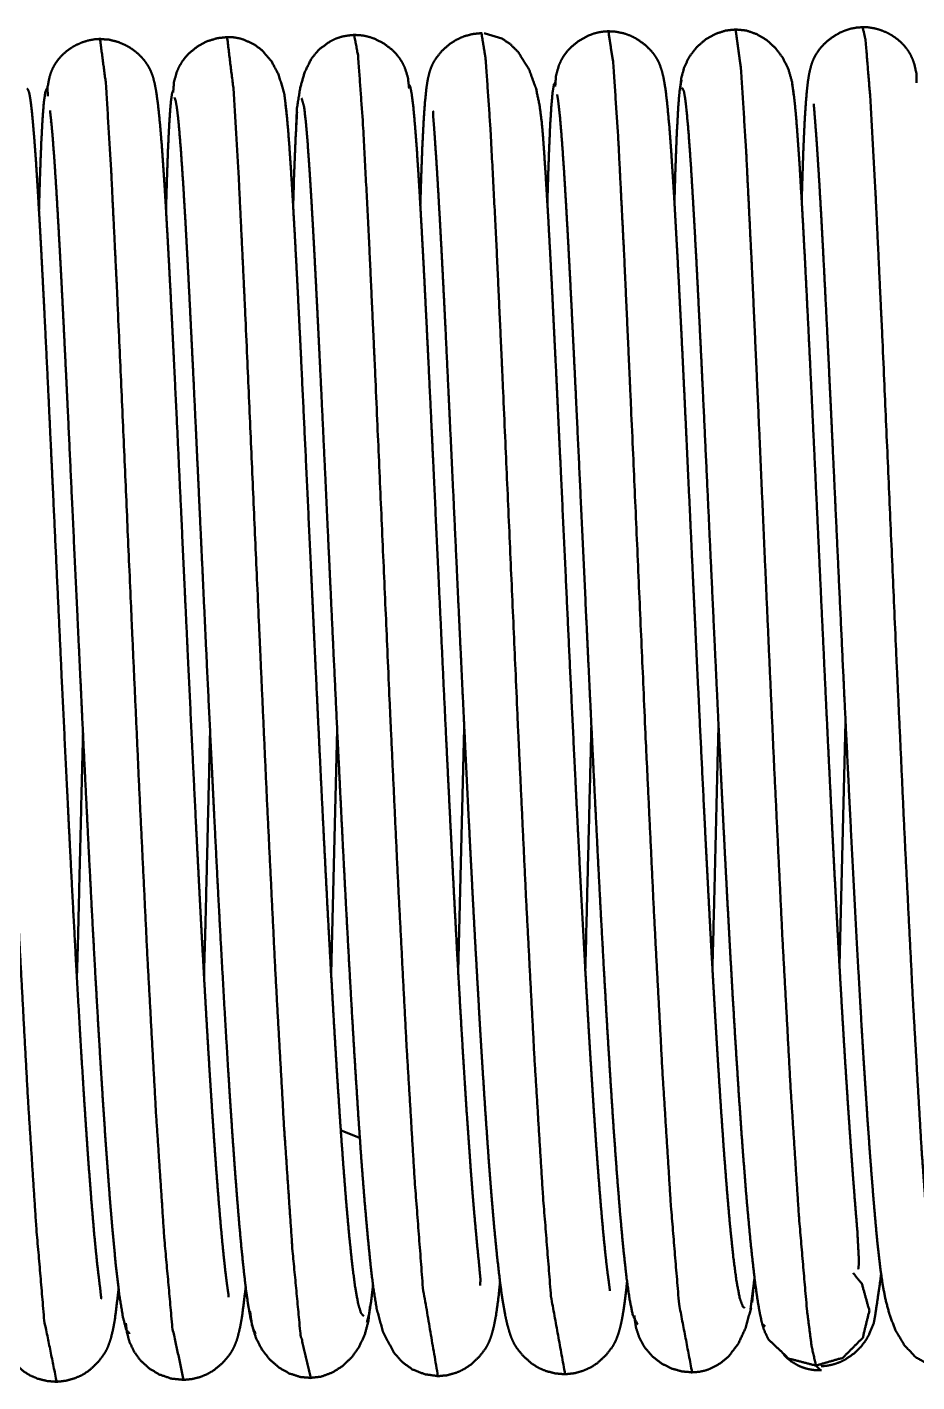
# Paper-space layout 'Layout1' of a CAD drawing. Header units: millimetres. Extents: x 69 to 348, y 30 to 269.
# Drawn here: x 177.83 to 182.73, y 48.15 to 55.61 of the extents above; entities that cross this region are included whole.
import ezdxf

# ---------------------------------------------------------------- set-up
doc = ezdxf.new("R2010")
doc.units = ezdxf.units.MM
doc.layers.add('170', color=7, linetype='Continuous', true_color=0xffffff)

psp = doc.layouts.get("Layout1")

# ---------------------------------------------------------------- linework, layer by layer
at = {"layer": '170', "color": 155, "linetype": 'Continuous', "lineweight": 50}
for p, q in [((177.9609, 55.0878), (177.9652, 55.0782)), ((182.3042, 50.4397), (182.3379, 51.7826)), ((179.5383, 51.7404), (179.5045, 50.3935)), ((180.2381, 51.7496), (180.2045, 50.4073)), ((179.5601, 49.5315), (179.666, 49.4899)), ((181.8137, 48.5484), (181.8361, 48.7176)), ((181.8228, 48.5847), (181.834, 48.7109)), ((181.8839, 48.4627), (181.8948, 48.4513)), ((182.1992, 48.2112), (182.1741, 48.237))]:
    psp.add_line(p, q, dxfattribs=at)
for points, knots in [([(181.0373, 55.5854), (181.0077, 55.5838), (180.9787, 55.5794), (180.95, 55.5719), (180.9221, 55.5616), (180.8698, 55.5332), (180.8237, 55.4956), (180.8038, 55.4737), (180.7862, 55.4499), (180.7712, 55.4243), (180.7591, 55.3975), (180.7432, 55.341), (180.7387, 55.2808)], [0, 0, 0.062435, 0.124374, 0.186789, 0.249419, 0.374831, 0.500086, 0.562485, 0.624876, 0.687205, 0.74935, 0.872952, 1, 1]), ([(181.7819, 48.5551), (181.7728, 48.56), (181.7552, 48.6069), (181.737, 48.7027), (181.7195, 48.8349), (181.7015, 49.0075), (181.6845, 49.2013), (181.6673, 49.4248), (181.6514, 49.6532), (181.6353, 49.9017), (181.6207, 50.1428), (181.606, 50.3972), (181.5928, 50.6352), (181.5798, 50.8813), (181.5682, 51.1047), (181.5568, 51.3322), (181.5312, 51.8563), (181.5114, 52.2754), (181.4969, 52.5835), (181.4811, 52.9234), (181.461, 53.3534), (181.4486, 53.6156), (181.4365, 53.865), (181.4222, 54.1505), (181.4084, 54.4117), (181.3935, 54.675), (181.3791, 54.9017), (181.3672, 55.0598), (181.3552, 55.1898), (181.346, 55.2666), (181.3348, 55.3314), (181.3258, 55.3673), (181.3144, 55.4014), (181.3103, 55.4113), (181.3032, 55.4253), (181.2984, 55.4338), (181.2924, 55.4436), (181.283, 55.4575), (181.2718, 55.472), (181.2334, 55.5107), (181.1863, 55.544), (181.1519, 55.5612), (181.1154, 55.574), (181.0716, 55.5828), (181.0258, 55.5852)], [0, 0, 0.001439, 0.008357, 0.021834, 0.040262, 0.064247, 0.09113, 0.122111, 0.153754, 0.188168, 0.221548, 0.256764, 0.289709, 0.323756, 0.354684, 0.386156, 0.45867, 0.516653, 0.559279, 0.606302, 0.665798, 0.702066, 0.736577, 0.776081, 0.812232, 0.848681, 0.880077, 0.901979, 0.920022, 0.930716, 0.939796, 0.94492, 0.949879, 0.95136, 0.953542, 0.954889, 0.956474, 0.958791, 0.961322, 0.968858, 0.976822, 0.982143, 0.987488, 0.993658, 1, 1]), ([(181.0315, 55.5853), (181.0587, 55.4072), (181.0863, 54.9857), (181.1183, 54.3528), (181.1545, 53.5537), (181.2379, 51.6689), (181.2832, 50.7171), (181.3296, 49.8483), (181.3758, 49.1172), (181.4207, 48.576), (181.4928, 48.1995)], [0, 0, 0.024328, 0.081384, 0.166964, 0.274995, 0.529783, 0.658461, 0.775965, 0.874893, 0.94824, 1, 1]), ([(181.7372, 55.5956), (181.6762, 55.5886), (181.6189, 55.5696), (181.5655, 55.539), (181.5176, 55.4972), (181.4788, 55.4468), (181.45, 55.389), (181.4328, 55.3268), (181.4266, 55.2589)], [0, 0, 0.120954, 0.239656, 0.361046, 0.486114, 0.611473, 0.738754, 0.865806, 1, 1]), ([(182.0525, 55.2291), (182.0432, 55.3056), (182.0235, 55.3748), (181.9921, 55.4386), (181.951, 55.4934), (181.9012, 55.5381), (181.8461, 55.5704), (181.7876, 55.5896), (181.7258, 55.5955)], [0, 0, 0.14183, 0.27443, 0.405318, 0.531407, 0.654857, 0.77233, 0.885712, 1, 1]), ([(181.7317, 55.5956), (181.7617, 55.3797), (181.7898, 54.9307), (181.8223, 54.2748), (181.859, 53.4587), (181.8996, 52.5329), (181.9432, 51.5627), (181.9886, 50.6172), (182.0351, 49.7624), (182.0812, 49.052), (182.1258, 48.5364), (182.1505, 48.3455), (182.1741, 48.237)], [0, 0, 0.029559, 0.09056, 0.179605, 0.290372, 0.41603, 0.547716, 0.676067, 0.792137, 0.88867, 0.958848, 0.984942, 1, 1]), ([(182.4372, 55.608), (182.4014, 55.6057), (182.3667, 55.5994), (182.3364, 55.5901), (182.3073, 55.5778), (182.2628, 55.5517), (182.2241, 55.5199), (182.2002, 55.4939), (182.1809, 55.4674), (182.1748, 55.4577), (182.1698, 55.4489), (182.1665, 55.4426), (182.1637, 55.437), (182.1538, 55.4143), (182.1485, 55.3976), (182.1417, 55.3713), (182.1358, 55.3434), (182.1295, 55.303), (182.1247, 55.2589), (182.1192, 55.1955), (182.1143, 55.1231), (182.109, 55.0234), (182.1043, 54.9097), (182.0959, 54.6523)], [0, 0, 0.031808, 0.063019, 0.091064, 0.119015, 0.164677, 0.209036, 0.240287, 0.269306, 0.279409, 0.288401, 0.294719, 0.300202, 0.322152, 0.33762, 0.361689, 0.386961, 0.423147, 0.462397, 0.518763, 0.582937, 0.671347, 0.772054, 1, 1]), ([(182.7285, 55.3015), (182.7282, 55.3508), (182.7158, 55.4056), (182.7071, 55.4304), (182.6952, 55.456), (182.6809, 55.4797), (182.6628, 55.5032), (182.6423, 55.5247), (182.6185, 55.5449), (182.5919, 55.5631), (182.5629, 55.5787), (182.5307, 55.5918), (182.4978, 55.6011), (182.4617, 55.6068), (182.4256, 55.6078)], [0, 0, 0.101532, 0.217362, 0.271661, 0.329897, 0.386843, 0.44798, 0.509287, 0.573759, 0.64013, 0.708001, 0.779614, 0.850261, 0.925514, 1, 1]), ([(182.8913, 48.2193), (182.8476, 48.3764), (182.8004, 48.8141), (182.7548, 49.4468), (182.7084, 50.2485), (182.6623, 51.162), (182.6179, 52.1286), (182.5374, 53.9545), (182.503, 54.6831), (182.4731, 55.2242), (182.4475, 55.5394), (182.4313, 55.608)], [0, 0, 0.022009, 0.081424, 0.167048, 0.275437, 0.398903, 0.529505, 0.776208, 0.874652, 0.947803, 0.990485, 1, 1]), ([(177.9936, 48.1471), (177.9252, 48.4855), (177.8805, 49.0075), (177.8343, 49.7232), (177.7879, 50.5816), (177.7425, 51.5287), (177.6585, 53.4221), (177.6219, 54.234), (177.5895, 54.8842), (177.5615, 55.3264), (177.5321, 55.5326)], [0, 0, 0.046625, 0.11738, 0.214237, 0.330338, 0.458401, 0.714358, 0.82412, 0.91204, 0.97188, 1, 1]), ([(178.2376, 55.543), (178.2016, 55.5408), (178.1657, 55.534), (178.133, 55.5236), (178.1012, 55.5096), (178.0727, 55.4932), (178.0468, 55.4743), (178.0235, 55.4533), (178.0037, 55.4313), (177.9864, 55.4073), (177.9729, 55.3833), (177.9619, 55.3573), (177.9539, 55.3323), (177.9432, 55.2767), (177.9447, 55.2272)], [0, 0, 0.074377, 0.149654, 0.22029, 0.291796, 0.359689, 0.42582, 0.490341, 0.551248, 0.612411, 0.668982, 0.727223, 0.781367, 0.898021, 1, 1]), ([(178.9404, 48.6135), (178.9405, 48.6202), (178.9386, 48.635), (178.9353, 48.6567), (178.9301, 48.6939), (178.9242, 48.7409), (178.9163, 48.8111), (178.9077, 48.8947), (178.897, 49.0098), (178.8859, 49.1412), (178.8726, 49.3119), (178.859, 49.5009), (178.8449, 49.7122), (178.8306, 49.9392), (178.8176, 50.1583), (178.8045, 50.388), (178.7927, 50.6034), (178.7809, 50.8253), (178.7704, 51.0281), (178.76, 51.2341), (178.7419, 51.602), (178.7139, 52.1889), (178.6981, 52.526), (178.6789, 52.9377), (178.6567, 53.4109), (178.6384, 53.7916), (178.6285, 53.9903), (178.6189, 54.1784), (178.6086, 54.3725), (178.5986, 54.5515), (178.589, 54.7124), (178.5796, 54.857), (178.5692, 54.9976), (178.5586, 55.1166), (178.5501, 55.1935), (178.5408, 55.258), (178.5335, 55.2967), (178.5241, 55.3327), (178.5184, 55.3495), (178.5112, 55.3674), (178.5083, 55.3736), (178.5043, 55.3815), (178.4987, 55.3916), (178.4913, 55.4036), (178.4784, 55.4217), (178.4628, 55.4403), (178.4391, 55.4638), (178.4123, 55.4851), (178.3745, 55.5082), (178.3336, 55.5259), (178.2816, 55.5388), (178.2263, 55.5428)], [0, 0, 0.000941, 0.003033, 0.006127, 0.011397, 0.018038, 0.027962, 0.039748, 0.05598, 0.074483, 0.09852, 0.125111, 0.15483, 0.186755, 0.21756, 0.249856, 0.28013, 0.311326, 0.339815, 0.368774, 0.420472, 0.50294, 0.550307, 0.608145, 0.674639, 0.728136, 0.756063, 0.782496, 0.809765, 0.834932, 0.857553, 0.877898, 0.897685, 0.914455, 0.925308, 0.934451, 0.939988, 0.945201, 0.947693, 0.950406, 0.951359, 0.952616, 0.954231, 0.956208, 0.959335, 0.962736, 0.967414, 0.97223, 0.978436, 0.984696, 0.992213, 1, 1]), ([(178.6929, 48.1577), (178.6303, 48.4484), (178.5858, 48.9443), (178.5398, 49.6389), (178.4934, 50.4826), (178.4478, 51.4228), (178.404, 52.3936), (178.326, 54.1542), (178.2931, 54.827), (178.2646, 55.2962), (178.232, 55.5429)], [0, 0, 0.040166, 0.107406, 0.201414, 0.315539, 0.442671, 0.573921, 0.811934, 0.902898, 0.966396, 1, 1]), ([(178.9376, 55.5534), (178.8775, 55.5469), (178.8214, 55.5296), (178.7688, 55.5012), (178.722, 55.4633), (178.7018, 55.4413), (178.684, 55.4174), (178.6688, 55.3917), (178.6563, 55.3647), (178.64, 55.3079), (178.6349, 55.2474)], [0, 0, 0.126394, 0.249188, 0.374134, 0.500048, 0.562496, 0.624909, 0.687237, 0.749462, 0.872892, 1, 1]), ([(179.26, 55.1242), (179.2471, 55.243), (179.2151, 55.3471), (179.1775, 55.418), (179.1265, 55.4785), (179.0814, 55.5129), (179.023, 55.5394), (178.9996, 55.546), (178.9729, 55.551), (178.9614, 55.5523), (178.949, 55.5531), (178.9379, 55.5534), (178.9262, 55.5533)], [0, 0, 0.196875, 0.376254, 0.508481, 0.638957, 0.732432, 0.837948, 0.878004, 0.922818, 0.941947, 0.962327, 0.980655, 1, 1]), ([(179.3933, 48.1685), (179.3354, 48.4148), (179.2912, 48.884), (179.2453, 49.5567), (179.1988, 50.385), (179.1531, 51.3173), (179.109, 52.2882), (179.0302, 54.0721), (178.9967, 54.7667), (178.9676, 55.2626), (178.9319, 55.5534)], [0, 0, 0.034175, 0.097821, 0.188887, 0.300928, 0.426999, 0.558251, 0.799423, 0.893338, 0.960429, 1, 1]), ([(179.6376, 55.5651), (179.5992, 55.5619), (179.5651, 55.5558), (179.5292, 55.5442), (179.4991, 55.5294), (179.4368, 55.4836), (179.3952, 55.4324), (179.358, 55.3562), (179.335, 55.2742), (179.3165, 55.1616), (179.3115, 55.0394)], [0, 0, 0.055611, 0.105395, 0.159744, 0.208119, 0.319517, 0.414645, 0.536693, 0.659447, 0.823858, 1, 1]), ([(179.9342, 55.2696), (179.9279, 55.3295), (179.9102, 55.3855), (179.8972, 55.4119), (179.8815, 55.437), (179.8632, 55.4603), (179.8425, 55.4816), (179.7953, 55.5178), (179.7421, 55.5446), (179.7139, 55.554), (179.685, 55.5607), (179.6557, 55.5642), (179.6261, 55.5649)], [0, 0, 0.126929, 0.250454, 0.312574, 0.374905, 0.437282, 0.499684, 0.624979, 0.750404, 0.813112, 0.875529, 0.937488, 1, 1]), ([(179.6317, 55.565), (179.653, 55.4517), (179.6794, 55.0863), (179.7104, 54.5013), (179.7456, 53.7385), (179.8275, 51.8818), (179.8724, 50.9205), (179.9186, 50.0262), (179.965, 49.2561), (180.0103, 48.6651), (180.0931, 48.1779)], [0, 0, 0.015564, 0.065042, 0.14414, 0.247251, 0.498197, 0.628145, 0.749056, 0.853227, 0.933271, 1, 1]), ([(180.3374, 55.5752), (180.2847, 55.57), (180.2352, 55.5567), (180.1957, 55.5391), (180.1591, 55.5161), (180.1137, 55.4761), (180.0791, 55.4316), (180.0707, 55.4174), (180.0641, 55.4048), (180.0574, 55.3905), (180.0536, 55.3805), (180.0484, 55.3655), (180.0443, 55.3517), (180.0355, 55.3123), (180.0293, 55.2702), (180.0217, 55.1961), (180.0151, 55.1064), (180.0076, 54.9625), (180.001, 54.7891), (179.9961, 54.6307)], [0, 0, 0.04733, 0.093175, 0.131875, 0.170502, 0.224572, 0.275005, 0.289745, 0.302471, 0.31658, 0.326169, 0.340354, 0.353231, 0.389264, 0.427335, 0.493939, 0.574306, 0.703157, 0.858338, 1, 1]), ([(180.3324, 55.5751), (180.3558, 55.4313), (180.3828, 55.0375), (180.4143, 54.4283), (180.45, 53.647), (180.5327, 51.7753), (180.5778, 50.8183), (180.6241, 49.9363), (180.6704, 49.1853), (180.7155, 48.6189), (180.7933, 48.1888)], [0, 0, 0.019673, 0.072968, 0.155351, 0.260977, 0.51398, 0.643361, 0.762633, 0.864237, 0.940973, 1, 1]), ([(181.0391, 48.648), (181.0395, 48.6535), (181.0353, 48.6877), (181.027, 48.7477), (181.0206, 48.8007), (181.0138, 48.8635), (181.0052, 48.9491), (180.9962, 49.0472), (180.9855, 49.174), (180.9744, 49.3151), (180.9621, 49.4845), (180.9496, 49.668), (180.9377, 49.8529), (180.9257, 50.0482), (180.9146, 50.2365), (180.9035, 50.4323), (180.8842, 50.7887), (180.865, 51.1605), (180.8497, 51.4675), (180.8225, 52.0316), (180.7972, 52.57), (180.7693, 53.1698), (180.7394, 53.7987), (180.7247, 54.098), (180.7114, 54.3562), (180.6985, 54.5907), (180.6869, 54.7813), (180.6758, 54.9476), (180.6707, 55.0172), (180.6643, 55.0865), (180.6527, 55.1764), (180.6336, 55.2679), (180.5939, 55.3771), (180.5358, 55.4694), (180.4928, 55.5129), (180.4448, 55.5456), (180.347, 55.5741)], [0, 0, 0.000783, 0.005645, 0.014202, 0.021744, 0.030665, 0.042815, 0.056722, 0.074705, 0.094688, 0.118673, 0.144642, 0.170818, 0.198448, 0.225089, 0.252785, 0.303185, 0.355771, 0.399171, 0.47894, 0.555047, 0.639856, 0.728772, 0.77109, 0.807603, 0.840765, 0.86774, 0.891275, 0.901131, 0.910953, 0.923763, 0.93695, 0.953373, 0.968775, 0.977408, 0.985609, 1, 1]), ([(180.3247, 48.6771), (180.3273, 48.7091), (180.3207, 48.7818), (180.3099, 48.8905), (180.3021, 48.9725), (180.2938, 49.0658), (180.2841, 49.1822), (180.2741, 49.3104), (180.2543, 49.5882), (180.2342, 49.8995), (180.2161, 50.203), (180.1979, 50.5262), (180.1819, 50.825), (180.1659, 51.1341), (180.1522, 51.4082), (180.1386, 51.6858), (180.1161, 52.158), (180.0946, 52.6164), (180.0663, 53.225), (180.058, 53.4014), (180.0411, 53.7575), (180.0324, 53.9345), (180.0231, 54.1206), (180.0142, 54.2956), (180.0046, 54.4741), (179.9954, 54.6374), (179.9858, 54.7968), (179.9766, 54.9362), (179.9671, 55.0625), (179.9581, 55.1622), (179.949, 55.2377), (179.9404, 55.2807), (179.9334, 55.292)], [0, 0, 0.004841, 0.015849, 0.032333, 0.04475, 0.058882, 0.076499, 0.095902, 0.137913, 0.184958, 0.230816, 0.279646, 0.324796, 0.371474, 0.412879, 0.454791, 0.526099, 0.595333, 0.687224, 0.713865, 0.767645, 0.794372, 0.82248, 0.848911, 0.875868, 0.900546, 0.92464, 0.945702, 0.964814, 0.979904, 0.991386, 0.998001, 1, 1]), ([(180.7387, 55.3037), (180.732, 55.2929), (180.7246, 55.25), (180.7176, 55.1748), (180.7115, 55.0765), (180.7057, 54.9506), (180.7006, 54.8104), (180.6958, 54.6485), (180.6955, 54.6387)], [0, 0, 0.018967, 0.084019, 0.197041, 0.344528, 0.53304, 0.743009, 0.985341, 1, 1]), ([(181.4351, 55.3163), (181.4298, 55.2981), (181.4246, 55.2641), (181.42, 55.2179), (181.4155, 55.1577), (181.4079, 55.0141), (181.4007, 54.8268), (181.3952, 54.6435)], [0, 0, 0.028123, 0.079092, 0.14789, 0.237375, 0.450469, 0.728192, 1, 1]), ([(182.4077, 48.7683), (182.4104, 48.794), (182.4099, 48.8149), (182.41, 48.8372), (182.4028, 48.9722), (182.3872, 49.165), (182.3776, 49.29), (182.3677, 49.4282), (182.3566, 49.5866), (182.3452, 49.7575), (182.3328, 49.9519), (182.3204, 50.1573), (182.3066, 50.3947), (182.293, 50.6423), (182.278, 50.9235), (182.2632, 51.2128), (182.2472, 51.5342), (182.2315, 51.8591), (182.1984, 52.5599), (182.1648, 53.281), (182.1479, 53.6403), (182.1316, 53.9748), (182.1153, 54.2998), (182.0998, 54.5874), (182.0844, 54.8466), (182.07, 55.0529), (182.063, 55.1374), (182.0562, 55.2056), (182.0496, 55.2585), (182.0433, 55.2939)], [0, 0, 0.003949, 0.007152, 0.010565, 0.031244, 0.060838, 0.080021, 0.101206, 0.125498, 0.151699, 0.181506, 0.212985, 0.249361, 0.287294, 0.330373, 0.374692, 0.423921, 0.47368, 0.581002, 0.691431, 0.746451, 0.797686, 0.847462, 0.891528, 0.931256, 0.962881, 0.97586, 0.986339, 0.994494, 1, 1]), ([(178.2399, 48.6057), (178.2394, 48.6075), (178.2369, 48.624), (178.2342, 48.6517), (178.2263, 48.7166), (178.2154, 48.8086), (178.2, 48.9637), (178.184, 49.1541), (178.1741, 49.2821), (178.164, 49.4204), (178.1533, 49.5757), (178.1425, 49.7407), (178.1223, 50.0685), (178.1021, 50.4228), (178.0841, 50.7557), (178.0663, 51.1016), (178.0508, 51.4117), (178.0226, 51.9952), (177.9991, 52.4956), (177.9747, 53.0216), (177.9612, 53.3089), (177.945, 53.6507), (177.9274, 54.0099), (177.918, 54.1959), (177.9089, 54.3698), (177.8991, 54.5472), (177.8897, 54.7078), (177.8798, 54.8628), (177.8704, 54.9943), (177.8607, 55.1086), (177.8515, 55.1924), (177.8421, 55.2481), (177.8333, 55.2679), (177.8326, 55.2679)], [0, 0, 0.00028, 0.002782, 0.006948, 0.016739, 0.030613, 0.053942, 0.082567, 0.101784, 0.122554, 0.145856, 0.170618, 0.2198, 0.272947, 0.32286, 0.374727, 0.421223, 0.508697, 0.583711, 0.662574, 0.70564, 0.756876, 0.810736, 0.838619, 0.864697, 0.891304, 0.915384, 0.938643, 0.958385, 0.975574, 0.98819, 0.996657, 0.999895, 1, 1]), ([(177.9396, 55.2691), (177.9386, 55.269), (177.9304, 55.2475), (177.9227, 55.1905), (177.9161, 55.1063), (177.9098, 54.9918), (177.9043, 54.8603), (177.8991, 54.7048), (177.8961, 54.601)], [0, 0, 0.001621, 0.035778, 0.121469, 0.247148, 0.417829, 0.613903, 0.845428, 1, 1]), ([(178.6383, 55.2674), (178.6292, 55.2452), (178.6233, 55.2033), (178.6177, 55.1395), (178.6122, 55.0514), (178.6069, 54.9405), (178.6018, 54.8037), (178.5969, 54.6452), (178.5957, 54.6021)], [0, 0, 0.035982, 0.09931, 0.195075, 0.327241, 0.49333, 0.698197, 0.935459, 1, 1]), ([(178.6428, 55.2195), (178.6485, 55.2029), (178.6544, 55.1706), (178.6602, 55.1261), (178.6663, 55.0675), (178.6779, 54.9262), (178.6904, 54.7416), (178.7017, 54.5507), (178.7137, 54.3329), (178.7241, 54.1324), (178.7349, 53.9162), (178.7439, 53.7332), (178.7601, 53.3935), (178.7723, 53.1335), (178.7837, 52.8886), (178.799, 52.5602), (178.8197, 52.1188), (178.8462, 51.5663), (178.861, 51.2652), (178.8787, 50.9174), (178.8966, 50.5794), (178.9174, 50.2084), (178.9382, 49.8612), (178.9497, 49.6817), (178.9611, 49.5116), (178.9732, 49.3419), (178.9852, 49.1839), (178.9978, 49.0307), (179.0103, 48.8925), (179.0233, 48.7643), (179.0361, 48.6551), (179.0494, 48.5618), (179.0624, 48.4909), (179.0758, 48.4402), (179.0888, 48.4141)], [0, 0, 0.002566, 0.007372, 0.013955, 0.022586, 0.043346, 0.07045, 0.098467, 0.130433, 0.159851, 0.191557, 0.218402, 0.268223, 0.30635, 0.342276, 0.390441, 0.455173, 0.536213, 0.580371, 0.631395, 0.680976, 0.735426, 0.786383, 0.812722, 0.837701, 0.862635, 0.885851, 0.908367, 0.928695, 0.947567, 0.963678, 0.97748, 0.988053, 0.995728, 1, 1]), ([(179.342, 55.2174), (179.3564, 55.1661), (179.3654, 55.0876), (179.3751, 54.9745), (179.3845, 54.8426), (179.3945, 54.6852), (179.4039, 54.523), (179.4137, 54.3427), (179.4228, 54.1683), (179.4322, 53.9812), (179.4407, 53.8082), (179.4571, 53.4656), (179.4735, 53.1164), (179.4886, 52.7927), (179.5008, 52.5302), (179.5173, 52.1778), (179.5412, 51.6754), (179.5545, 51.4024), (179.5702, 51.0886), (179.5861, 50.7816), (179.6037, 50.4567), (179.6214, 50.1462), (179.6385, 49.862), (179.6557, 49.5959), (179.6721, 49.3604), (179.6889, 49.1451), (179.7053, 48.9602), (179.7213, 48.7991), (179.7366, 48.6675), (179.7569, 48.5457), (179.7898, 48.4244), (179.8496, 48.3094), (179.8954, 48.2574), (179.9519, 48.2161), (180.0201, 48.1894), (180.0991, 48.178)], [0, 0, 0.007365, 0.018286, 0.033985, 0.052254, 0.07405, 0.096507, 0.121473, 0.145613, 0.171506, 0.195438, 0.242849, 0.291164, 0.335959, 0.372285, 0.421036, 0.490563, 0.528333, 0.571769, 0.614256, 0.659232, 0.702217, 0.741567, 0.778416, 0.811058, 0.840905, 0.866561, 0.888934, 0.907244, 0.924315, 0.941681, 0.959594, 0.969172, 0.978846, 0.988969, 1, 1]), ([(180.7493, 55.2377), (180.7563, 55.1924), (180.7637, 55.1263), (180.7716, 55.0365), (180.7799, 54.9255), (180.7889, 54.7903), (180.7983, 54.6352), (180.8084, 54.4565), (180.8189, 54.2594), (180.8301, 54.0397), (180.8417, 53.8034), (180.8541, 53.5457), (180.8805, 52.9834), (180.9091, 52.3679), (180.9399, 51.7197), (180.9559, 51.3922), (180.9725, 51.0621), (180.9892, 50.7399), (181.0066, 50.422), (181.024, 50.1192), (181.0418, 49.8273), (181.0595, 49.5567), (181.0776, 49.3048), (181.0954, 49.0812), (181.1134, 48.8855), (181.131, 48.7252), (181.1486, 48.6003), (181.1657, 48.5154), (181.1933, 48.4623)], [0, 0, 0.006739, 0.016522, 0.029788, 0.046166, 0.0661, 0.08895, 0.115292, 0.144323, 0.176693, 0.211498, 0.249448, 0.332268, 0.422916, 0.518386, 0.566623, 0.615259, 0.662716, 0.709554, 0.75418, 0.797212, 0.837109, 0.874249, 0.907251, 0.936173, 0.959895, 0.978449, 0.991199, 1, 1]), ([(181.4382, 55.2736), (181.4472, 55.2549), (181.4533, 55.2219), (181.4597, 55.1722), (181.4724, 55.0352), (181.4861, 54.8432), (181.4993, 54.6265), (181.5134, 54.3724), (181.5265, 54.1187), (181.5403, 53.8411), (181.5527, 53.5814), (181.5771, 53.0633), (181.5987, 52.5989), (181.6169, 52.2098), (181.6326, 51.8786), (181.65, 51.5203), (181.6598, 51.3205), (181.6721, 51.0773), (181.6846, 50.8381), (181.6996, 50.561), (181.7148, 50.2936), (181.7326, 49.9971), (181.7506, 49.7187), (181.7712, 49.4261), (181.7919, 49.1634), (181.8151, 48.9089), (181.8383, 48.7024), (181.8507, 48.6122), (181.8631, 48.5377), (181.876, 48.4761), (181.8888, 48.4319)], [0, 0, 0.003025, 0.007913, 0.015222, 0.035269, 0.063322, 0.094973, 0.132055, 0.169081, 0.20959, 0.247471, 0.32306, 0.390814, 0.44758, 0.495913, 0.548184, 0.577345, 0.612827, 0.647731, 0.688176, 0.727219, 0.770498, 0.811153, 0.853912, 0.89231, 0.929552, 0.95984, 0.973108, 0.984111, 0.993287, 1, 1]), ([(177.957, 55.1485), (177.9632, 55.0926), (177.9698, 55.0218), (177.977, 54.9305), (177.9846, 54.8232), (177.9928, 54.6935), (178.0014, 54.548), (178.0108, 54.379), (178.0205, 54.1947), (178.0311, 53.9864), (178.042, 53.7637), (178.0539, 53.5172), (178.0793, 52.9756), (178.1075, 52.3719), (178.1382, 51.7237), (178.1543, 51.3929), (178.1712, 51.0539), (178.1884, 50.7228), (178.2064, 50.3918), (178.2245, 50.0768), (178.2433, 49.7702), (178.262, 49.4874), (178.2812, 49.2227), (178.3002, 48.9903), (178.3196, 48.7878), (178.3385, 48.6271), (178.3576, 48.5078), (178.376, 48.4364), (178.3949, 48.4127)], [0, 0, 0.008316, 0.018849, 0.032389, 0.048312, 0.067535, 0.089103, 0.114149, 0.141458, 0.172318, 0.205309, 0.241823, 0.322054, 0.411486, 0.507501, 0.5565, 0.606723, 0.655781, 0.704838, 0.751518, 0.796978, 0.838909, 0.878174, 0.91269, 0.94278, 0.966727, 0.984605, 0.99551, 1, 1]), ([(179.6841, 48.5099), (179.6688, 48.5266), (179.6533, 48.5794), (179.6373, 48.6689), (179.621, 48.7932), (179.6044, 48.9513), (179.5877, 49.1387), (179.5708, 49.3543), (179.5539, 49.5921), (179.5368, 49.8526), (179.52, 50.1291), (179.5031, 50.423), (179.4865, 50.7274), (179.4701, 51.0429), (179.454, 51.3623), (179.4382, 51.6864), (179.4228, 52.0076), (179.3932, 52.6389), (179.3655, 53.2339), (179.3399, 53.7735), (179.3278, 54.0192), (179.3164, 54.2445), (179.3054, 54.4516), (179.295, 54.6359), (179.2851, 54.7993), (179.2759, 54.9378), (179.267, 55.0531), (179.2588, 55.1426), (179.251, 55.2087)], [0, 0, 0.003362, 0.011556, 0.025086, 0.043731, 0.067391, 0.095381, 0.127551, 0.16303, 0.201876, 0.243086, 0.286897, 0.332245, 0.379263, 0.426851, 0.475126, 0.522974, 0.617012, 0.705627, 0.786019, 0.822609, 0.856178, 0.887041, 0.914502, 0.938862, 0.959517, 0.976716, 0.990099, 1, 1]), ([(179.3173, 55.1418), (179.3088, 54.9898), (179.3007, 54.7846), (179.296, 54.6306)], [0, 0, 0.297532, 0.698911, 1, 1]), ([(180.067, 55.1436), (180.067, 55.1433), (180.0667, 55.1375), (180.0665, 55.1275), (180.0677, 55.1049), (180.0704, 55.0727), (180.0742, 55.0214), (180.0786, 54.9583), (180.0846, 54.8677), (180.0912, 54.7619), (180.0993, 54.6231), (180.1079, 54.4674), (180.1166, 54.3039), (180.1256, 54.1271), (180.1341, 53.9556), (180.151, 53.6035), (180.1594, 53.426), (180.1797, 52.9921), (180.1972, 52.6148), (180.2124, 52.2889), (180.243, 51.6475), (180.2627, 51.2464), (180.2741, 51.0219), (180.2856, 50.8012), (180.2987, 50.5594), (180.3118, 50.3251), (180.3264, 50.075), (180.341, 49.837), (180.3569, 49.5945), (180.3727, 49.3696), (180.3873, 49.1804), (180.4019, 49.0085), (180.4185, 48.8385), (180.4353, 48.6931), (180.4488, 48.5969), (180.4633, 48.5146), (180.4748, 48.4631), (180.4876, 48.4181), (180.4947, 48.3977), (180.5042, 48.3749), (180.5127, 48.357), (180.5262, 48.3347), (180.5604, 48.2922), (180.6081, 48.249), (180.6468, 48.2247), (180.6888, 48.2066), (180.7418, 48.1933), (180.7985, 48.1889)], [0, 0, 0.000036, 0.000855, 0.002253, 0.00541, 0.00992, 0.01712, 0.02595, 0.038646, 0.05346, 0.072883, 0.094671, 0.11755, 0.14229, 0.166294, 0.215544, 0.240378, 0.301083, 0.353858, 0.399459, 0.48919, 0.5453, 0.576713, 0.6076, 0.641435, 0.674232, 0.709249, 0.742569, 0.776523, 0.808024, 0.834554, 0.858662, 0.882524, 0.902975, 0.916555, 0.928235, 0.935604, 0.942146, 0.945164, 0.94861, 0.951382, 0.955031, 0.962645, 0.971645, 0.978032, 0.984415, 0.99205, 1, 1]), ([(182.1633, 55.1862), (182.1635, 55.1692), (182.1691, 55.1016), (182.1742, 55.0358), (182.18, 54.9544), (182.1876, 54.8387), (182.1957, 54.7042), (182.2039, 54.5607), (182.2124, 54.4027), (182.2204, 54.2491), (182.2363, 53.9313), (182.2442, 53.7702), (182.2583, 53.474), (182.2663, 53.3034), (182.2825, 52.9562), (182.2997, 52.5853), (182.3247, 52.052), (182.3409, 51.7152), (182.3593, 51.3394), (182.378, 50.9706), (182.3979, 50.5973), (182.4178, 50.2414), (182.4369, 49.9214), (182.4562, 49.6232), (182.4748, 49.3631), (182.4931, 49.1315), (182.5101, 48.9411), (182.5292, 48.7703), (182.5414, 48.6854), (182.5571, 48.6021), (182.5806, 48.5137), (182.6133, 48.4302), (182.6621, 48.3483), (182.7237, 48.2833), (182.8041, 48.2383), (182.8986, 48.2192)], [0, 0, 0.002369, 0.011866, 0.021087, 0.032497, 0.048717, 0.067558, 0.087643, 0.109771, 0.13127, 0.175771, 0.198322, 0.239777, 0.263654, 0.312257, 0.364177, 0.43882, 0.485958, 0.538567, 0.590204, 0.642469, 0.692319, 0.737135, 0.778913, 0.81538, 0.847858, 0.874591, 0.898617, 0.910615, 0.922461, 0.935246, 0.947791, 0.961119, 0.973637, 0.986524, 1, 1]), ([(177.2672, 55.1018), (177.2672, 55.1014), (177.2673, 55.0947), (177.267, 55.0841), (177.2684, 55.0594), (177.2714, 55.024), (177.2758, 54.9668), (177.2806, 54.8964), (177.2872, 54.794), (177.2945, 54.674), (177.3036, 54.5159), (177.3131, 54.3384), (177.3227, 54.1527), (177.3327, 53.9522), (177.3421, 53.7594), (177.3607, 53.3667), (177.3807, 52.9385), (177.4009, 52.5026), (177.4103, 52.3028), (177.4258, 51.9729), (177.4557, 51.3544), (177.4746, 50.9793), (177.4853, 50.7723), (177.4962, 50.5696), (177.5083, 50.3498), (177.5206, 50.1372), (177.5341, 49.912), (177.5476, 49.6979), (177.5622, 49.4806), (177.5768, 49.2787), (177.5903, 49.1071), (177.6038, 48.9503), (177.6193, 48.7921), (177.6352, 48.655), (177.6483, 48.5615), (177.6622, 48.4809), (177.6734, 48.4285), (177.6862, 48.3822), (177.6939, 48.3599), (177.7031, 48.3364), (177.7118, 48.3176), (177.7259, 48.294), (177.7599, 48.2514), (177.8083, 48.2074), (177.8469, 48.1831), (177.8891, 48.1648), (177.942, 48.1517), (177.9988, 48.1472)], [0, 0, 0.000057, 0.000998, 0.002481, 0.005932, 0.010905, 0.018917, 0.028777, 0.043118, 0.059912, 0.082048, 0.10689, 0.13287, 0.160926, 0.18791, 0.242835, 0.302746, 0.36372, 0.391674, 0.437827, 0.524357, 0.576849, 0.605806, 0.634183, 0.66495, 0.694704, 0.726228, 0.756204, 0.786638, 0.814937, 0.838984, 0.860976, 0.883196, 0.902477, 0.915671, 0.927106, 0.934586, 0.941304, 0.944604, 0.948127, 0.95102, 0.954866, 0.962481, 0.971623, 0.977994, 0.984414, 0.992032, 1, 1]), ([(178.1048, 50.3743), (178.1104, 50.5625), (178.1386, 51.7223)], [0, 0, 0.139606, 1, 1]), ([(178.8046, 50.381), (178.8128, 50.6631), (178.8384, 51.7303)], [0, 0, 0.209077, 1, 1]), ([(180.9381, 51.7623), (180.9054, 50.4501), (180.9044, 50.4159)], [0, 0, 0.974626, 1, 1]), ([(181.638, 51.7715), (181.6079, 50.5484), (181.6043, 50.4267)], [0, 0, 0.909507, 1, 1]), ([(182.379, 48.7472), (182.4277, 48.6871), (182.4687, 48.5389), (182.4318, 48.3896), (182.3229, 48.2802), (182.1741, 48.237)], [0, 0, 0.111486, 0.332898, 0.554428, 0.776848, 1, 1]), ([(182.2038, 48.2327), (182.2408, 48.2368), (182.2761, 48.245), (182.3074, 48.2564), (182.3368, 48.271), (182.384, 48.3034), (182.4219, 48.3401), (182.4479, 48.3746), (182.4667, 48.4069), (182.4941, 48.4754), (182.5032, 48.5302), (182.5153, 48.6111), (182.5288, 48.7051), (182.5336, 48.7463)], [0, 0, 0.054914, 0.108327, 0.157517, 0.206027, 0.290385, 0.36826, 0.432084, 0.487128, 0.595991, 0.678027, 0.798692, 0.938737, 1, 1]), ([(177.9876, 48.1471), (178.0443, 48.1532), (178.0969, 48.168), (178.1384, 48.1875), (178.1763, 48.2129), (178.2233, 48.2582), (178.256, 48.3018), (178.2693, 48.3256), (178.2773, 48.3445), (178.2859, 48.368), (178.2928, 48.3903), (178.3041, 48.4366), (178.3138, 48.489), (178.335, 48.6601)], [0, 0, 0.082353, 0.161185, 0.227494, 0.29338, 0.387626, 0.466307, 0.505691, 0.535398, 0.571554, 0.605194, 0.674069, 0.750943, 1, 1]), ([(178.687, 48.1577), (178.7376, 48.1624), (178.7851, 48.1743), (178.8239, 48.1905), (178.8599, 48.2118), (178.9082, 48.2523), (178.944, 48.2943), (178.9599, 48.3192), (178.9706, 48.3404), (178.9842, 48.3733), (178.9923, 48.4005), (179.0031, 48.4464), (179.0135, 48.5002), (179.0347, 48.6687)], [0, 0, 0.073556, 0.144368, 0.205304, 0.265852, 0.357004, 0.436885, 0.479658, 0.514011, 0.565595, 0.606623, 0.67491, 0.754193, 1, 1]), ([(179.7016, 48.4746), (179.7145, 48.5234), (179.7269, 48.6028), (179.7359, 48.6841)], [0, 0, 0.237301, 0.615165, 1, 1]), ([(180.0872, 48.1778), (180.1437, 48.1837), (180.1963, 48.1984), (180.2376, 48.2176), (180.2756, 48.243), (180.3219, 48.2872), (180.3548, 48.3304), (180.3675, 48.3527), (180.3755, 48.3705), (180.3843, 48.3932), (180.3907, 48.4131), (180.4021, 48.4579), (180.412, 48.5096), (180.4241, 48.5937), (180.4347, 48.6919), (180.435, 48.6953)], [0, 0, 0.081466, 0.159817, 0.225125, 0.290634, 0.382382, 0.460361, 0.49711, 0.525129, 0.560014, 0.589987, 0.656256, 0.731741, 0.853441, 0.995134, 1, 1]), ([(180.7872, 48.1887), (180.8419, 48.1943), (180.8927, 48.2081), (180.9335, 48.2265), (180.9708, 48.2506), (181.0186, 48.2947), (181.0525, 48.3382), (181.0667, 48.3627), (181.0755, 48.3826), (181.0839, 48.4046), (181.0904, 48.4248), (181.1009, 48.4655), (181.11, 48.5109), (181.1205, 48.5786), (181.1298, 48.6556), (181.1345, 48.7008)], [0, 0, 0.079465, 0.1556, 0.220283, 0.284481, 0.378554, 0.458162, 0.499184, 0.530678, 0.564668, 0.595413, 0.656151, 0.723101, 0.822175, 0.934253, 1, 1]), ([(179.0581, 48.5375), (179.0689, 48.4604), (179.0902, 48.3907), (179.1232, 48.3264), (179.166, 48.2713), (179.2176, 48.2262), (179.2744, 48.1937), (179.3348, 48.1744), (179.3984, 48.1686)], [0, 0, 0.140439, 0.272085, 0.402449, 0.528425, 0.652141, 0.770276, 0.884629, 1, 1]), ([(179.3872, 48.1684), (179.451, 48.1765), (179.5111, 48.1985), (179.5672, 48.2339), (179.6178, 48.2823), (179.6592, 48.3408), (179.6906, 48.4086), (179.7101, 48.4818), (179.7188, 48.5624)], [0, 0, 0.113235, 0.225845, 0.342801, 0.466062, 0.592323, 0.723845, 0.857236, 1, 1]), ([(181.1743, 48.5126), (181.1829, 48.4482), (181.2023, 48.3892), (181.2333, 48.3347), (181.2741, 48.2875), (181.3237, 48.2489), (181.3786, 48.221), (181.4369, 48.2046), (181.4987, 48.1997)], [0, 0, 0.13029, 0.254679, 0.380176, 0.50529, 0.631137, 0.754526, 0.87579, 1, 1]), ([(181.4868, 48.1995), (181.512, 48.2008), (181.5345, 48.2033), (181.5624, 48.2091), (181.5861, 48.217), (181.646, 48.2477), (181.6934, 48.2872), (181.7467, 48.3576), (181.7861, 48.4415), (181.8176, 48.555)], [0, 0, 0.047641, 0.090516, 0.144357, 0.191544, 0.318723, 0.435337, 0.602215, 0.777426, 1, 1]), ([(178.3744, 48.4711), (178.3805, 48.4186), (178.3941, 48.3691), (178.4188, 48.3158), (178.4529, 48.2677), (178.5016, 48.2223), (178.5578, 48.1883), (178.6253, 48.1654), (178.6989, 48.1578)], [0, 0, 0.105711, 0.208655, 0.326329, 0.444315, 0.577615, 0.70905, 0.851786, 1, 1]), ([(182.1741, 48.237), (182.1741, 48.237), (182.0242, 48.2757), (181.9123, 48.3818), (181.8877, 48.4347)], [0, 0, 0.000113, 0.421552, 0.841387, 1, 1]), ([(181.9973, 48.2968), (182.0153, 48.2785), (182.0389, 48.2593), (182.0687, 48.2412), (182.0834, 48.234), (182.0995, 48.2275), (182.1156, 48.2221), (182.1327, 48.2176), (182.1503, 48.2143), (182.1679, 48.212), (182.1865, 48.211), (182.2048, 48.2113)], [0, 0, 0.110682, 0.241803, 0.392017, 0.46269, 0.537383, 0.610951, 0.686886, 0.76404, 0.840845, 0.921102, 1, 1])]:
    psp.add_open_spline(points, degree=1, knots=knots, dxfattribs=at)

doc.saveas('drawing.dxf')
